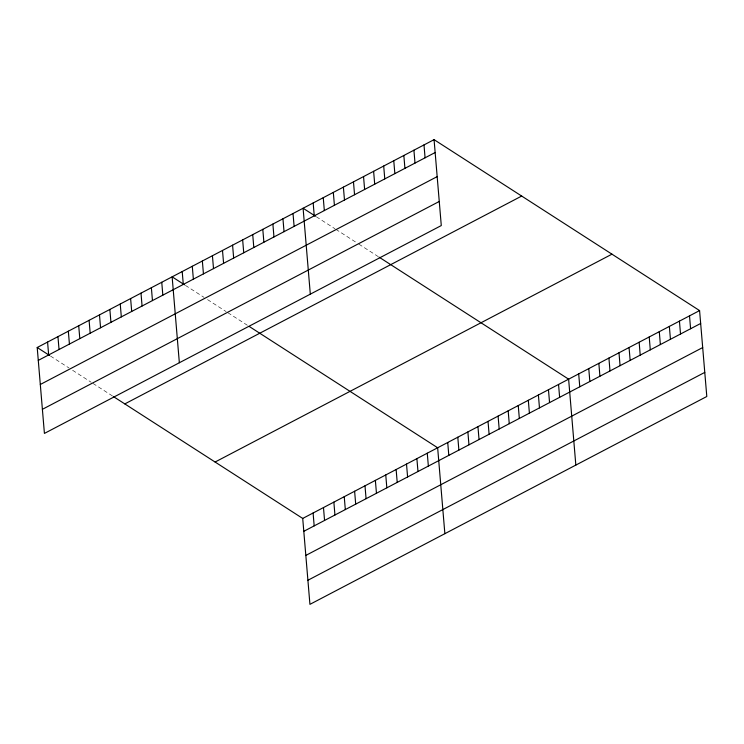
<?xml version="1.0" encoding="UTF-8"?>
<svg xmlns="http://www.w3.org/2000/svg" width="744" height="744" viewBox="0 0 744 744"><rect width="100%" height="100%" fill="white"/><g stroke="black" fill="none" stroke-linecap="round" stroke-linejoin="round"><path stroke-width="0.56" stroke-dasharray="3.72 2.79" d="M316.377 216.783L334.967 228.752M335.851 229.319L357.092 242.99M358.859 244.134L378.333 256.671M185.414 285.38L203.995 297.34M207.539 299.618L226.12 311.587M227.897 312.722L247.361 325.258M50.48 356.051L69.062 368.01M72.605 370.289L91.186 382.258M92.963 383.402L112.428 395.929"/><path stroke-width="1.12" d="M434.068 139.649L441.285 225.562L44.417 433.417L37.2 347.504L434.068 139.649L699.583 310.583L706.8 396.496L309.932 604.351L302.715 518.438L113.311 396.506M38.279 360.384L435.147 152.529M40.306 384.49L437.174 176.626M42.389 409.321L439.258 201.466M124.825 403.908L521.684 196.053M215.1 462.024L611.968 254.169M302.715 518.438L699.583 310.583M303.803 531.318L700.671 323.463M305.821 555.424L702.689 347.56M307.914 580.255L704.773 372.4M315.493 216.216L303.096 208.236L310.313 294.159M379.217 257.238L568.621 379.17L575.837 465.093M184.521 284.803L172.134 276.833L179.351 362.747M249.138 326.402L437.649 447.767L444.866 533.681M37.2 347.504L49.588 355.474M689.511 315.856L690.59 328.736M679.439 321.129L680.518 334.019M669.358 326.411L670.446 339.292M659.286 331.685L660.365 344.565M649.214 336.958L650.293 349.847M639.143 342.24L640.221 355.121M629.061 347.513L630.149 360.394M618.989 352.786L620.068 365.676M608.918 358.069L609.996 370.949M598.846 363.342L599.924 376.222M588.764 368.615L589.853 381.505M578.692 373.897L579.771 386.778M558.549 384.443L559.628 397.333M548.467 389.726L549.556 402.606M538.396 394.999L539.474 407.879M528.324 400.281L529.403 413.162M518.252 405.554L519.331 418.435M508.171 410.828L509.259 423.708M498.099 416.11L499.178 428.99M488.027 421.383L489.106 434.264M477.955 426.656L479.034 439.546M467.874 431.939L468.962 444.819M457.802 437.212L458.881 450.092M423.996 144.922L425.075 157.802M447.73 442.485L448.809 455.375M413.915 150.195L415.003 163.085M403.843 155.477L404.922 168.358M427.27 453.198L428.358 466.079M393.771 160.751L394.85 173.631M416.891 458.639L417.979 471.519M383.699 166.024L384.778 178.913M406.512 464.07L407.6 476.96M373.618 171.306L374.706 184.187M396.134 469.511L397.212 482.391M363.546 176.579L364.625 189.46M385.755 474.942L386.834 487.832M353.474 181.852L354.553 194.742M375.376 480.382L376.455 493.263M343.393 187.135L344.481 200.015M364.997 485.813L366.076 498.703M333.321 192.408L334.409 205.288M354.618 491.254L355.697 504.134M323.249 197.681L324.328 210.571M344.24 496.694L345.318 509.575M313.178 202.963L314.256 215.844M333.861 502.126L334.94 515.006M323.482 507.566L324.561 520.447M293.024 213.509L294.113 226.399M313.094 512.997L314.182 525.878M282.953 218.792L284.031 231.672M272.881 224.065L273.959 236.945M262.799 229.347L263.887 242.228M252.728 234.62L253.806 247.501M242.656 239.893L243.734 252.774M232.584 245.176L233.663 258.056M222.502 250.449L223.591 263.329M212.431 255.722L213.509 268.612M202.359 261.005L203.438 273.885M192.287 266.278L193.366 279.158M182.206 271.551L183.294 284.441M161.755 282.264L162.834 295.145M151.376 287.705L152.455 300.585M140.997 293.136L142.076 306.026M130.618 298.577L131.697 311.457M120.24 304.008L121.319 316.898M109.861 309.448L110.94 322.329M99.482 314.879L100.561 327.769M89.094 320.32L90.182 333.2M78.715 325.76L79.803 338.641M68.336 331.192L69.425 344.072M57.958 336.632L59.036 349.513M47.579 342.063L48.658 354.944"/></g></svg>
